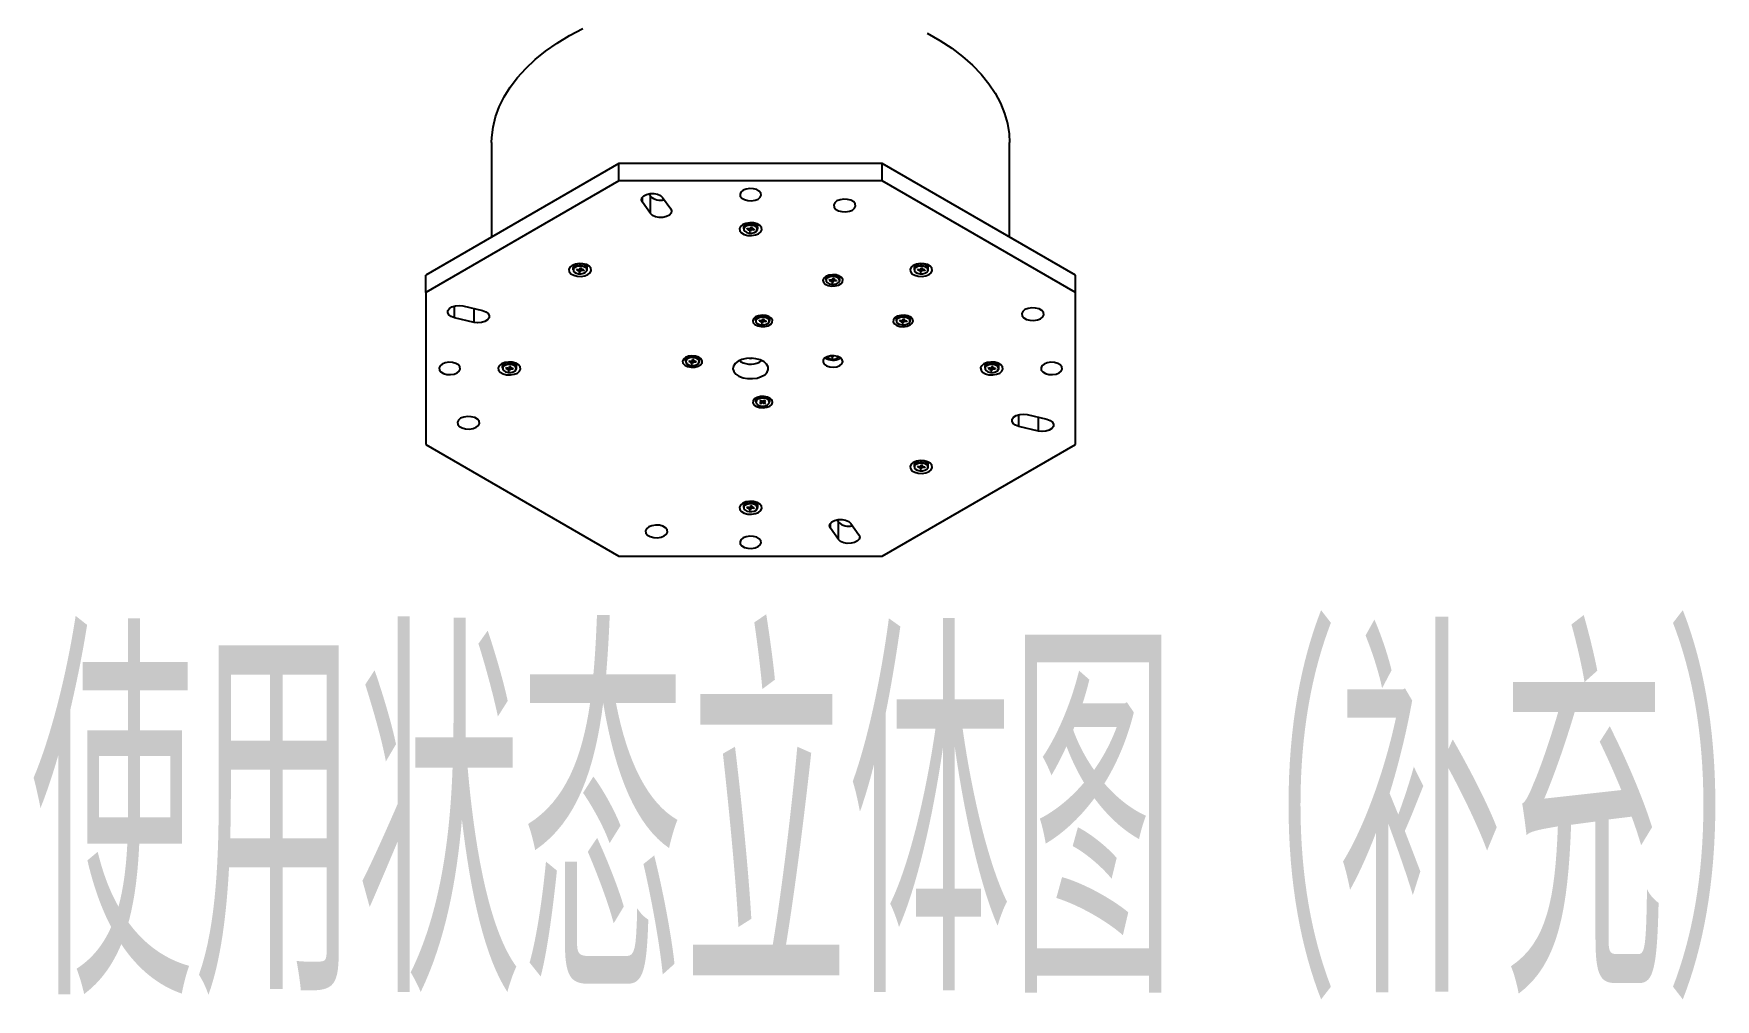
# Model space of a CAD drawing. Header units: millimetres. Extents: x 1258 to 2922, y -135 to 1239.
# Drawn here: x 1296.2 to 1533.2, y 617.7 to 753.7 of the extents above; entities that cross this region are included whole.
import ezdxf

# ---------------------------------------------------------------- set-up
doc = ezdxf.new("R2010")
doc.units = ezdxf.units.MM
doc.header["$LTSCALE"] = 6
doc.layers.add('6文字层', color=3, linetype='Continuous')
doc.styles.add('PC_TEXTSTYLE4', font='ISOCP.SHX', dxfattribs={"width": 0.707, "bigfont": 'GBCBIG.SHX'})

msp = doc.modelspace()

# ---------------------------------------------------------------- linework, layer by layer
at = {"color": 7, "linetype": 'Continuous', "lineweight": 25}
for p, q in [((1360.72, 738.39), (1360.72, 725.07)), ((1433.72, 725.07), (1433.72, 738.39)), ((1378.65, 735.42), (1351.45, 719.71)), ((1378.65, 732.97), (1378.65, 735.42)), ((1415.79, 735.42), (1378.65, 735.42)), ((1415.79, 732.97), (1415.79, 735.42)), ((1443, 719.71), (1415.79, 735.42)), ((1378.65, 732.97), (1351.45, 717.26)), ((1415.79, 732.97), (1378.65, 732.97)), ((1443, 717.26), (1415.79, 732.97)), ((1383.11, 730.81), (1382.87, 731.15)), ((1383.11, 728.36), (1383.11, 730.81)), ((1384.82, 730.65), (1385.97, 729.05)), ((1383.11, 728.36), (1381.96, 729.96)), ((1396.24, 726.58), (1396.22, 726.46)), ((1396.22, 726.46), (1396.22, 726.2)), ((1396.24, 726.32), (1396.22, 726.2)), ((1396.24, 726.58), (1396.24, 726.32)), ((1396.75, 726.29), (1396.71, 726.17)), ((1396.71, 726.17), (1397.1, 726.13)), ((1396.72, 727.03), (1396.72, 726.97)), ((1396.75, 726.29), (1397.15, 726.24)), ((1397.02, 725.9), (1397.1, 726.13)), ((1397.02, 725.9), (1397.22, 725.88)), ((1397.08, 726.06), (1397.22, 726.04)), ((1397.1, 726.24), (1397.1, 726.13)), ((1397.23, 726.47), (1397.15, 726.24)), ((1397.22, 726.04), (1397.3, 726.27)), ((1397.22, 725.88), (1397.3, 726.1)), ((1397.22, 726.04), (1397.22, 725.88)), ((1397.23, 726.47), (1397.42, 726.44)), ((1397.34, 726.26), (1397.3, 726.27)), ((1397.3, 726.27), (1397.3, 726.1)), ((1397.69, 726.05), (1397.3, 726.1)), ((1397.37, 726.45), (1397.34, 726.38)), ((1397.42, 726.44), (1397.34, 726.22)), ((1397.34, 726.38), (1397.34, 726.22)), ((1397.73, 726.17), (1397.34, 726.22)), ((1397.73, 726.17), (1397.69, 726.05)), ((1397.69, 726.17), (1397.69, 726.05)), ((1397.72, 726.97), (1397.72, 727.03)), ((1398.22, 726.2), (1398.22, 726.46)), ((1372.2, 720.83), (1372.18, 720.72)), ((1372.18, 720.72), (1372.18, 720.45)), ((1372.2, 720.83), (1372.2, 720.57)), ((1372.68, 721.28), (1372.68, 721.22)), ((1373.19, 720.72), (1373.1, 720.49)), ((1373.19, 720.72), (1373.38, 720.69)), ((1373.32, 720.7), (1373.3, 720.63)), ((1373.38, 720.69), (1373.3, 720.47)), ((1373.68, 721.22), (1373.68, 721.28)), ((1374.18, 720.45), (1374.18, 720.72)), ((1420.29, 720.83), (1420.26, 720.72)), ((1420.26, 720.72), (1420.26, 720.45)), ((1420.29, 720.83), (1420.29, 720.57)), ((1420.76, 721.28), (1420.76, 721.22)), ((1421.27, 720.72), (1421.19, 720.49)), ((1421.27, 720.72), (1421.47, 720.69)), ((1421.41, 720.7), (1421.38, 720.63)), ((1421.47, 720.69), (1421.38, 720.47)), ((1421.76, 721.22), (1421.76, 721.28)), ((1422.26, 720.45), (1422.26, 720.72)), ((1351.45, 717.26), (1351.45, 719.71)), ((1372.2, 720.57), (1372.18, 720.45)), ((1372.71, 720.54), (1372.67, 720.42)), ((1372.67, 720.42), (1373.06, 720.38)), ((1372.71, 720.54), (1373.1, 720.49)), ((1372.98, 720.15), (1373.06, 720.38)), ((1372.98, 720.15), (1373.18, 720.13)), ((1373.04, 720.31), (1373.18, 720.29)), ((1373.06, 720.5), (1373.06, 720.38)), ((1373.18, 720.29), (1373.26, 720.52)), ((1373.18, 720.13), (1373.26, 720.35)), ((1373.18, 720.29), (1373.18, 720.13)), ((1373.3, 720.51), (1373.26, 720.52)), ((1373.26, 720.52), (1373.26, 720.35)), ((1373.65, 720.31), (1373.26, 720.35)), ((1373.3, 720.63), (1373.3, 720.47)), ((1373.69, 720.42), (1373.3, 720.47)), ((1373.69, 720.42), (1373.65, 720.31)), ((1373.65, 720.42), (1373.65, 720.31)), ((1407.84, 719.36), (1407.82, 719.25)), ((1407.82, 719.25), (1407.82, 718.98)), ((1407.84, 719.1), (1407.82, 718.98)), ((1407.84, 719.36), (1407.84, 719.1)), ((1408.35, 719.07), (1408.31, 718.96)), ((1408.31, 718.96), (1408.7, 718.91)), ((1408.35, 719.07), (1408.74, 719.02)), ((1408.62, 718.68), (1408.7, 718.91)), ((1408.62, 718.68), (1408.81, 718.66)), ((1408.68, 718.84), (1408.81, 718.82)), ((1408.7, 719.03), (1408.7, 718.91)), ((1408.82, 719.25), (1408.74, 719.02)), ((1408.81, 718.82), (1408.9, 719.05)), ((1408.81, 718.66), (1408.9, 718.88)), ((1408.81, 718.82), (1408.81, 718.66)), ((1408.82, 719.25), (1409.02, 719.22)), ((1408.94, 719.04), (1408.9, 719.05)), ((1408.9, 719.05), (1408.9, 718.88)), ((1409.29, 718.84), (1408.9, 718.88)), ((1408.96, 719.23), (1408.94, 719.16)), ((1409.02, 719.22), (1408.94, 719)), ((1408.94, 719.16), (1408.94, 719)), ((1409.33, 718.95), (1408.94, 719)), ((1409.33, 718.95), (1409.29, 718.84)), ((1409.29, 718.95), (1409.29, 718.84)), ((1409.79, 719.39), (1409.91, 719.46)), ((1409.82, 718.98), (1409.82, 719.25)), ((1420.29, 720.57), (1420.26, 720.45)), ((1420.8, 720.54), (1420.75, 720.42)), ((1420.75, 720.42), (1421.15, 720.38)), ((1420.8, 720.54), (1421.19, 720.49)), ((1421.06, 720.15), (1421.15, 720.38)), ((1421.06, 720.15), (1421.26, 720.13)), ((1421.12, 720.31), (1421.26, 720.29)), ((1421.15, 720.5), (1421.15, 720.38)), ((1421.26, 720.29), (1421.34, 720.52)), ((1421.26, 720.13), (1421.34, 720.35)), ((1421.26, 720.29), (1421.26, 720.13)), ((1421.38, 720.51), (1421.34, 720.52)), ((1421.34, 720.52), (1421.34, 720.35)), ((1421.73, 720.31), (1421.34, 720.35)), ((1421.38, 720.63), (1421.38, 720.47)), ((1421.77, 720.42), (1421.38, 720.47)), ((1421.77, 720.42), (1421.73, 720.31)), ((1421.73, 720.42), (1421.73, 720.31)), ((1443, 717.26), (1443, 719.71)), ((1351.45, 717.26), (1351.45, 695.82)), ((1443, 695.82), (1443, 717.26)), ((1358.24, 713.04), (1355.47, 713.7)), ((1356.66, 715.35), (1359.43, 714.69)), ((1397.94, 713.65), (1397.92, 713.53)), ((1397.94, 713.65), (1397.94, 713.39)), ((1399.89, 713.67), (1400.01, 713.75)), ((1417.63, 713.75), (1417.75, 713.67)), ((1417.74, 713.65), (1417.72, 713.53)), ((1417.74, 713.65), (1417.74, 713.39)), ((1419.69, 713.67), (1419.71, 713.69)), ((1419.71, 713.69), (1419.8, 713.75)), ((1397.92, 713.53), (1397.92, 713.27)), ((1397.94, 713.39), (1397.92, 713.27)), ((1398.45, 713.35), (1398.41, 713.24)), ((1398.41, 713.24), (1398.8, 713.19)), ((1398.45, 713.35), (1398.84, 713.31)), ((1398.72, 712.97), (1398.8, 713.19)), ((1398.72, 712.97), (1398.92, 712.94)), ((1398.78, 713.12), (1398.92, 713.11)), ((1398.8, 713.31), (1398.8, 713.19)), ((1398.92, 713.53), (1398.84, 713.31)), ((1398.92, 713.53), (1399.12, 713.51)), ((1398.92, 713.11), (1399, 713.33)), ((1398.92, 712.94), (1399, 713.17)), ((1398.92, 713.11), (1398.92, 712.94)), ((1399.04, 713.33), (1399, 713.33)), ((1399, 713.33), (1399, 713.17)), ((1399.39, 713.12), (1399, 713.17)), ((1399.12, 713.51), (1399.04, 713.28)), ((1399.06, 713.51), (1399.04, 713.45)), ((1399.04, 713.45), (1399.04, 713.28)), ((1399.43, 713.23), (1399.04, 713.28)), ((1399.39, 713.24), (1399.39, 713.12)), ((1399.43, 713.23), (1399.39, 713.12)), ((1399.92, 713.27), (1399.92, 713.53)), ((1417.72, 713.53), (1417.72, 713.27)), ((1417.74, 713.39), (1417.72, 713.27)), ((1418.25, 713.35), (1418.21, 713.24)), ((1418.21, 713.24), (1418.6, 713.19)), ((1418.25, 713.35), (1418.64, 713.31)), ((1418.52, 712.97), (1418.6, 713.19)), ((1418.52, 712.97), (1418.71, 712.94)), ((1418.58, 713.12), (1418.71, 713.11)), ((1418.6, 713.31), (1418.6, 713.19)), ((1418.72, 713.53), (1418.64, 713.31)), ((1418.71, 713.11), (1418.8, 713.33)), ((1418.71, 712.94), (1418.8, 713.17)), ((1418.71, 713.11), (1418.71, 712.94)), ((1418.72, 713.53), (1418.92, 713.51)), ((1418.84, 713.33), (1418.8, 713.33)), ((1418.8, 713.33), (1418.8, 713.17)), ((1419.19, 713.12), (1418.8, 713.17)), ((1418.92, 713.51), (1418.84, 713.28)), ((1418.86, 713.51), (1418.84, 713.45)), ((1418.84, 713.45), (1418.84, 713.28)), ((1419.23, 713.23), (1418.84, 713.28)), ((1419.19, 713.24), (1419.19, 713.12)), ((1419.23, 713.23), (1419.19, 713.12)), ((1419.72, 713.27), (1419.72, 713.53)), ((1362.24, 706.96), (1362.22, 706.84)), ((1362.22, 706.84), (1362.22, 706.58)), ((1362.24, 706.69), (1362.22, 706.58)), ((1362.24, 706.96), (1362.24, 706.69)), ((1362.75, 706.66), (1362.71, 706.55)), ((1362.71, 706.55), (1363.1, 706.5)), ((1362.72, 707.41), (1362.72, 707.34)), ((1362.75, 706.66), (1363.15, 706.61)), ((1363.02, 706.27), (1363.1, 706.5)), ((1363.1, 706.62), (1363.1, 706.5)), ((1363.23, 706.84), (1363.15, 706.61)), ((1363.22, 706.41), (1363.3, 706.64)), ((1363.22, 706.25), (1363.3, 706.47)), ((1363.23, 706.84), (1363.42, 706.81)), ((1363.34, 706.63), (1363.3, 706.64)), ((1363.3, 706.64), (1363.3, 706.47)), ((1363.69, 706.43), (1363.3, 706.47)), ((1363.37, 706.82), (1363.34, 706.75)), ((1363.42, 706.81), (1363.34, 706.59)), ((1363.34, 706.75), (1363.34, 706.59)), ((1363.73, 706.54), (1363.34, 706.59)), ((1363.69, 706.55), (1363.69, 706.43)), ((1363.73, 706.54), (1363.69, 706.43)), ((1363.72, 707.34), (1363.72, 707.41)), ((1364.22, 706.58), (1364.22, 706.84)), ((1388.04, 707.93), (1388.02, 707.82)), ((1388.02, 707.82), (1388.02, 707.56)), ((1388.04, 707.67), (1388.02, 707.56)), ((1388.04, 707.93), (1388.04, 707.67)), ((1388.55, 707.64), (1388.51, 707.53)), ((1388.51, 707.53), (1388.9, 707.48)), ((1388.55, 707.64), (1388.94, 707.59)), ((1388.82, 707.25), (1388.9, 707.48)), ((1388.82, 707.25), (1389.02, 707.23)), ((1388.88, 707.41), (1389.02, 707.39)), ((1388.9, 707.6), (1388.9, 707.48)), ((1389.03, 707.82), (1388.94, 707.59)), ((1389.02, 707.39), (1389.1, 707.62)), ((1389.02, 707.23), (1389.1, 707.45)), ((1389.02, 707.39), (1389.02, 707.23)), ((1389.03, 707.82), (1389.22, 707.79)), ((1389.14, 707.61), (1389.1, 707.62)), ((1389.1, 707.62), (1389.1, 707.45)), ((1389.49, 707.41), (1389.1, 707.45)), ((1389.16, 707.8), (1389.14, 707.73)), ((1389.22, 707.79), (1389.14, 707.57)), ((1389.14, 707.73), (1389.14, 707.57)), ((1389.53, 707.52), (1389.14, 707.57)), ((1389.53, 707.52), (1389.49, 707.41)), ((1389.49, 707.52), (1389.49, 707.41)), ((1389.99, 707.96), (1390.11, 708.03)), ((1390.02, 707.56), (1390.02, 707.82)), ((1395.62, 707.65), (1395.81, 707.52)), ((1408.62, 708.15), (1408.68, 708.33)), ((1408.62, 708.15), (1408.81, 708.13)), ((1408.68, 708.31), (1408.81, 708.29)), ((1408.81, 708.13), (1408.89, 708.33)), ((1408.81, 708.29), (1408.83, 708.33)), ((1408.81, 708.29), (1408.81, 708.13)), ((1409.81, 707.97), (1409.91, 708.03)), ((1430.24, 706.96), (1430.22, 706.84)), ((1430.22, 706.84), (1430.22, 706.58)), ((1430.24, 706.69), (1430.22, 706.58)), ((1430.24, 706.96), (1430.24, 706.69)), ((1430.75, 706.66), (1430.71, 706.55)), ((1430.71, 706.55), (1431.1, 706.5)), ((1430.72, 707.41), (1430.72, 707.34)), ((1430.75, 706.66), (1431.15, 706.61)), ((1431.02, 706.27), (1431.1, 706.5)), ((1431.1, 706.62), (1431.1, 706.5)), ((1431.23, 706.84), (1431.15, 706.61)), ((1431.22, 706.41), (1431.3, 706.64)), ((1431.22, 706.25), (1431.3, 706.47)), ((1431.23, 706.84), (1431.42, 706.81)), ((1431.34, 706.63), (1431.3, 706.64)), ((1431.3, 706.64), (1431.3, 706.47)), ((1431.69, 706.43), (1431.3, 706.47)), ((1431.37, 706.82), (1431.34, 706.75)), ((1431.42, 706.81), (1431.34, 706.59)), ((1431.34, 706.75), (1431.34, 706.59)), ((1431.73, 706.54), (1431.34, 706.59)), ((1431.69, 706.55), (1431.69, 706.43)), ((1431.73, 706.54), (1431.69, 706.43)), ((1431.72, 707.34), (1431.72, 707.41)), ((1432.22, 706.58), (1432.22, 706.84)), ((1363.02, 706.27), (1363.22, 706.25)), ((1363.08, 706.43), (1363.22, 706.41)), ((1363.22, 706.41), (1363.22, 706.25)), ((1431.02, 706.27), (1431.22, 706.25)), ((1431.08, 706.43), (1431.22, 706.41)), ((1431.22, 706.41), (1431.22, 706.25)), ((1397.83, 702.32), (1397.95, 702.24)), ((1397.92, 702.1), (1397.92, 701.84)), ((1398.64, 702.05), (1398.5, 701.97)), ((1398.5, 701.97), (1398.78, 701.81)), ((1398.5, 701.64), (1398.78, 701.81)), ((1398.64, 702.05), (1398.92, 701.89)), ((1398.64, 701.56), (1398.92, 701.73)), ((1398.64, 701.73), (1398.64, 701.56)), ((1398.78, 701.97), (1398.78, 701.81)), ((1398.78, 701.81), (1398.92, 701.89)), ((1399.2, 702.05), (1398.92, 701.89)), ((1399.06, 701.81), (1398.92, 701.89)), ((1398.92, 701.89), (1398.92, 701.73)), ((1399.2, 701.56), (1398.92, 701.73)), ((1399.34, 701.97), (1399.06, 701.81)), ((1399.06, 701.97), (1399.06, 701.81)), ((1399.34, 701.64), (1399.06, 701.81)), ((1399.2, 702.05), (1399.34, 701.97)), ((1399.2, 701.73), (1399.2, 701.56)), ((1399.89, 702.24), (1399.91, 702.26)), ((1399.91, 702.26), (1400.01, 702.32)), ((1399.92, 701.84), (1399.92, 702.1)), ((1398.5, 701.64), (1398.64, 701.56)), ((1399.34, 701.64), (1399.2, 701.56)), ((1399.61, 701.42), (1399.63, 701.43)), ((1436.21, 700.05), (1438.98, 699.38)), ((1437.79, 697.73), (1435.02, 698.39)), ((1351.45, 695.82), (1378.65, 680.12)), ((1415.79, 680.12), (1443, 695.82)), ((1420.29, 693.08), (1420.26, 692.96)), ((1420.26, 692.96), (1420.26, 692.7)), ((1420.29, 692.82), (1420.26, 692.7)), ((1420.29, 693.08), (1420.29, 692.82)), ((1420.8, 692.78), (1420.75, 692.67)), ((1420.75, 692.67), (1421.15, 692.62)), ((1420.76, 693.53), (1420.76, 693.46)), ((1420.8, 692.78), (1421.19, 692.73)), ((1421.06, 692.39), (1421.15, 692.62)), ((1421.06, 692.39), (1421.26, 692.37)), ((1421.12, 692.55), (1421.26, 692.53)), ((1421.15, 692.74), (1421.15, 692.62)), ((1421.27, 692.96), (1421.19, 692.73)), ((1421.26, 692.53), (1421.34, 692.76)), ((1421.26, 692.37), (1421.34, 692.6)), ((1421.26, 692.53), (1421.26, 692.37)), ((1421.27, 692.96), (1421.47, 692.93)), ((1421.38, 692.75), (1421.34, 692.76)), ((1421.34, 692.76), (1421.34, 692.6)), ((1421.73, 692.55), (1421.34, 692.6)), ((1421.41, 692.94), (1421.38, 692.87)), ((1421.47, 692.93), (1421.38, 692.71)), ((1421.38, 692.87), (1421.38, 692.71)), ((1421.77, 692.66), (1421.38, 692.71)), ((1421.73, 692.67), (1421.73, 692.55)), ((1421.77, 692.66), (1421.73, 692.55)), ((1421.76, 693.46), (1421.76, 693.53)), ((1422.26, 692.7), (1422.26, 692.96)), ((1396.72, 687.78), (1396.72, 687.71)), ((1397.72, 687.71), (1397.72, 687.78)), ((1396.24, 687.33), (1396.22, 687.21)), ((1396.22, 687.21), (1396.22, 686.95)), ((1396.24, 687.07), (1396.22, 686.95)), ((1396.24, 687.33), (1396.24, 687.07)), ((1396.75, 687.03), (1396.71, 686.92)), ((1396.71, 686.92), (1397.1, 686.87)), ((1396.75, 687.03), (1397.15, 686.98)), ((1397.02, 686.64), (1397.1, 686.87)), ((1397.02, 686.64), (1397.22, 686.62)), ((1397.08, 686.8), (1397.22, 686.78)), ((1397.1, 686.99), (1397.1, 686.87)), ((1397.23, 687.21), (1397.15, 686.98)), ((1397.22, 686.78), (1397.3, 687.01)), ((1397.22, 686.62), (1397.3, 686.85)), ((1397.22, 686.78), (1397.22, 686.62)), ((1397.23, 687.21), (1397.42, 687.19)), ((1397.34, 687.01), (1397.3, 687.01)), ((1397.3, 687.01), (1397.3, 686.85)), ((1397.69, 686.8), (1397.3, 686.85)), ((1397.42, 687.19), (1397.34, 686.96)), ((1397.37, 687.19), (1397.34, 687.12)), ((1397.34, 687.12), (1397.34, 686.96)), ((1397.73, 686.91), (1397.34, 686.96)), ((1397.69, 686.92), (1397.69, 686.8)), ((1397.73, 686.91), (1397.69, 686.8)), ((1398.22, 686.95), (1398.22, 687.21)), ((1409.62, 684.89), (1409.38, 685.22)), ((1409.62, 682.44), (1408.48, 684.04)), ((1409.62, 682.44), (1409.62, 684.89)), ((1411.34, 684.72), (1412.49, 683.12)), ((1378.65, 680.12), (1415.79, 680.12))]:
    msp.add_line(p, q, dxfattribs=at)
at = {"color": 8, "linetype": 'Continuous', "lineweight": 25}
for p, q in [((1381.96, 729.96), (1381.96, 730.65)), ((1396.73, 727.03), (1396.73, 726.97)), ((1372.69, 721.29), (1372.69, 721.23)), ((1420.78, 721.29), (1420.78, 721.23)), ((1355.47, 713.7), (1355.47, 715.35)), ((1358.24, 713.04), (1358.24, 714.98)), ((1362.73, 707.41), (1362.73, 707.35)), ((1430.73, 707.41), (1430.73, 707.35)), ((1398.21, 702.51), (1398.21, 702.25)), ((1435.02, 698.39), (1435.02, 700.05)), ((1437.79, 697.73), (1437.79, 699.67)), ((1420.78, 693.53), (1420.78, 693.47)), ((1396.73, 687.78), (1396.73, 687.72)), ((1408.48, 684.04), (1408.48, 684.72))]:
    msp.add_line(p, q, dxfattribs=at)
at = {"color": 7, "linetype": 'Continuous', "lineweight": 25, "flags": 128}
for points in [[(1360.72, 738.39), (1360.74, 739.08), (1360.91, 740.54), (1361.26, 741.99), (1361.78, 743.42), (1362.47, 744.82), (1363.32, 746.2), (1364.34, 747.54), (1365.52, 748.83), (1366.85, 750.07), (1368.32, 751.26), (1369.94, 752.38), (1371.68, 753.44), (1373.55, 754.43)], [(1422.12, 753.79), (1423.91, 752.76), (1425.57, 751.66), (1427.1, 750.49), (1428.48, 749.27), (1429.71, 747.99), (1430.78, 746.67), (1431.7, 745.31), (1432.45, 743.91), (1433.02, 742.49), (1433.43, 741.05), (1433.66, 739.59), (1433.72, 738.39)], [(1381.96, 729.96), (1381.84, 730.27), (1381.91, 730.57), (1382.16, 730.85), (1382.56, 731.06), (1383.06, 731.18), (1383.59, 731.19), (1384.11, 731.1), (1384.53, 730.91), (1384.82, 730.65)], [(1396.16, 731.65), (1395.86, 731.4), (1395.73, 731.11), (1395.77, 730.81), (1395.99, 730.54), (1396.36, 730.33), (1396.83, 730.2), (1397.35, 730.17), (1397.86, 730.25), (1398.28, 730.42), (1398.58, 730.67), (1398.72, 730.96), (1398.67, 731.26), (1398.45, 731.53), (1398.08, 731.74), (1397.61, 731.87), (1397.09, 731.9), (1396.59, 731.82), (1396.16, 731.65)], [(1409.39, 730.14), (1409.08, 729.88), (1408.94, 729.58), (1408.98, 729.27), (1409.21, 728.99), (1409.59, 728.77), (1410.08, 728.64), (1410.62, 728.61), (1411.14, 728.69), (1411.58, 728.87), (1411.89, 729.13), (1412.03, 729.43), (1411.98, 729.74), (1411.75, 730.02), (1411.37, 730.24), (1410.88, 730.37), (1410.35, 730.4), (1409.83, 730.32), (1409.39, 730.14)], [(1385.97, 729.05), (1386.09, 728.74), (1386.02, 728.44), (1385.77, 728.16), (1385.37, 727.95), (1384.87, 727.83), (1384.34, 727.82), (1383.82, 727.91), (1383.4, 728.1), (1383.11, 728.36)], [(1396.11, 726.81), (1395.8, 726.55), (1395.65, 726.25), (1395.7, 725.94), (1395.93, 725.65), (1396.32, 725.43), (1396.82, 725.29), (1397.36, 725.26), (1397.89, 725.35), (1398.34, 725.53), (1398.65, 725.79), (1398.79, 726.09), (1398.74, 726.41), (1398.51, 726.69), (1398.13, 726.92), (1397.63, 727.05), (1397.09, 727.08), (1396.56, 726.99), (1396.11, 726.81)], [(1398.22, 726.46), (1398.21, 726.57), (1398.06, 726.78), (1397.79, 726.94), (1397.43, 727.03), (1397.04, 727.03), (1396.68, 726.95), (1396.4, 726.79), (1396.24, 726.58)], [(1398.2, 726.08), (1398.21, 726.31), (1398.06, 726.52), (1397.79, 726.68), (1397.43, 726.77), (1397.04, 726.77), (1396.68, 726.69), (1396.4, 726.53), (1396.24, 726.32)], [(1398.16, 726.06), (1398.17, 726.27), (1398.03, 726.47), (1397.76, 726.63), (1397.42, 726.71), (1397.05, 726.72), (1396.7, 726.63), (1396.43, 726.48), (1396.28, 726.28)], [(1396.28, 726.28), (1396.28, 726.07), (1396.42, 725.87), (1396.68, 725.71), (1397.03, 725.63), (1397.4, 725.63), (1397.75, 725.71), (1398.02, 725.86), (1398.16, 726.06)], [(1396.45, 726.96), (1396.44, 726.95), (1396.37, 726.76)], [(1398.07, 726.76), (1398.01, 726.95), (1398, 726.96)], [(1372.07, 721.06), (1371.75, 720.81), (1371.61, 720.5), (1371.66, 720.19), (1371.89, 719.9), (1372.28, 719.68), (1372.77, 719.54), (1373.32, 719.52), (1373.85, 719.6), (1374.29, 719.78), (1374.61, 720.04), (1374.75, 720.34), (1374.7, 720.66), (1374.47, 720.94), (1374.08, 721.17), (1373.59, 721.3), (1373.04, 721.33), (1372.52, 721.25), (1372.07, 721.06)], [(1374.18, 720.72), (1374.16, 720.82), (1374.02, 721.03), (1373.75, 721.19), (1373.39, 721.28), (1373, 721.28), (1372.63, 721.2), (1372.36, 721.04), (1372.2, 720.83)], [(1374.16, 720.34), (1374.16, 720.56), (1374.02, 720.77), (1373.75, 720.93), (1373.39, 721.02), (1373, 721.02), (1372.63, 720.94), (1372.36, 720.78), (1372.2, 720.57)], [(1374.12, 720.31), (1374.12, 720.52), (1373.98, 720.72), (1373.72, 720.88), (1373.38, 720.96), (1373, 720.97), (1372.66, 720.89), (1372.39, 720.73), (1372.24, 720.54)], [(1372.4, 721.21), (1372.4, 721.2), (1372.33, 721.01)], [(1374.03, 721.01), (1373.97, 721.2), (1373.96, 721.21)], [(1420.15, 721.06), (1419.84, 720.81), (1419.7, 720.5), (1419.74, 720.19), (1419.97, 719.9), (1420.36, 719.68), (1420.86, 719.54), (1421.4, 719.52), (1421.93, 719.6), (1422.38, 719.78), (1422.69, 720.04), (1422.83, 720.34), (1422.79, 720.66), (1422.55, 720.94), (1422.17, 721.17), (1421.67, 721.3), (1421.13, 721.33), (1420.6, 721.25), (1420.15, 721.06)], [(1422.26, 720.72), (1422.25, 720.82), (1422.1, 721.03), (1421.83, 721.19), (1421.47, 721.28), (1421.08, 721.28), (1420.72, 721.2), (1420.44, 721.04), (1420.29, 720.83)], [(1422.24, 720.34), (1422.25, 720.56), (1422.1, 720.77), (1421.83, 720.93), (1421.47, 721.02), (1421.08, 721.02), (1420.72, 720.94), (1420.44, 720.78), (1420.29, 720.57)], [(1422.2, 720.31), (1422.21, 720.52), (1422.07, 720.72), (1421.81, 720.88), (1421.46, 720.96), (1421.09, 720.97), (1420.74, 720.89), (1420.47, 720.73), (1420.32, 720.54)], [(1420.49, 721.21), (1420.48, 721.2), (1420.41, 721.01)], [(1422.11, 721.01), (1422.05, 721.2), (1422.04, 721.21)], [(1372.24, 720.54), (1372.24, 720.32), (1372.38, 720.12), (1372.64, 719.96), (1372.98, 719.88), (1373.36, 719.88), (1373.71, 719.96), (1373.97, 720.11), (1374.12, 720.31)], [(1407.83, 719.52), (1407.54, 719.28), (1407.42, 718.99), (1407.49, 718.7), (1407.74, 718.44), (1408.14, 718.25), (1408.63, 718.15), (1409.14, 718.17), (1409.61, 718.29), (1409.97, 718.5), (1410.18, 718.77), (1410.21, 719.06), (1410.04, 719.35), (1409.71, 719.57), (1409.26, 719.72), (1408.75, 719.76), (1408.25, 719.69), (1407.83, 719.52)], [(1407.73, 719.46), (1407.74, 719.46), (1407.85, 719.39)], [(1408.09, 719.64), (1407.99, 719.57), (1407.84, 719.36)], [(1409.8, 718.87), (1409.8, 719.09), (1409.66, 719.3), (1409.38, 719.46), (1409.02, 719.55), (1408.63, 719.55), (1408.27, 719.47), (1407.99, 719.31), (1407.84, 719.1)], [(1409.76, 718.84), (1409.76, 719.05), (1409.62, 719.26), (1409.36, 719.41), (1409.02, 719.49), (1408.64, 719.5), (1408.29, 719.42), (1408.03, 719.26), (1407.88, 719.07)], [(1407.88, 719.07), (1407.88, 718.85), (1408.02, 718.65), (1408.28, 718.49), (1408.62, 718.41), (1409, 718.41), (1409.34, 718.49), (1409.61, 718.64), (1409.76, 718.84)], [(1420.32, 720.54), (1420.32, 720.32), (1420.46, 720.12), (1420.72, 719.96), (1421.07, 719.88), (1421.44, 719.88), (1421.79, 719.96), (1422.06, 720.11), (1422.2, 720.31)], [(1355.47, 713.7), (1355.02, 713.87), (1354.69, 714.11), (1354.53, 714.41), (1354.55, 714.72), (1354.76, 715.01), (1355.12, 715.24), (1355.6, 715.38), (1356.13, 715.42), (1356.66, 715.35)], [(1359.43, 714.69), (1359.88, 714.53), (1360.21, 714.28), (1360.37, 713.98), (1360.35, 713.67), (1360.14, 713.38), (1359.78, 713.16), (1359.3, 713.01), (1358.77, 712.97), (1358.24, 713.04)], [(1397.93, 713.81), (1397.64, 713.56), (1397.52, 713.27), (1397.59, 712.98), (1397.84, 712.72), (1398.24, 712.53), (1398.73, 712.44), (1399.24, 712.45), (1399.71, 712.57), (1400.07, 712.78), (1400.28, 713.05), (1400.31, 713.35), (1400.14, 713.63), (1399.81, 713.86), (1399.36, 714), (1398.86, 714.04), (1398.35, 713.98), (1397.93, 713.81)], [(1397.83, 713.75), (1397.84, 713.74), (1397.95, 713.67)], [(1398.19, 713.93), (1398.09, 713.86), (1397.94, 713.65)], [(1399.9, 713.15), (1399.9, 713.38), (1399.76, 713.59), (1399.48, 713.75), (1399.13, 713.84), (1398.74, 713.84), (1398.37, 713.75), (1398.09, 713.6), (1397.94, 713.39)], [(1399.86, 713.12), (1399.86, 713.34), (1399.72, 713.54), (1399.46, 713.7), (1399.12, 713.78), (1398.74, 713.78), (1398.39, 713.7), (1398.13, 713.55), (1397.98, 713.35)], [(1419.71, 712.67), (1420, 712.91), (1420.12, 713.2), (1420.05, 713.49), (1419.8, 713.75), (1419.4, 713.94), (1418.91, 714.04), (1418.4, 714.02), (1417.93, 713.9), (1417.56, 713.69), (1417.36, 713.42), (1417.33, 713.13), (1417.5, 712.84), (1417.82, 712.62), (1418.27, 712.47), (1418.78, 712.43), (1419.28, 712.5), (1419.71, 712.67)], [(1417.99, 713.93), (1417.89, 713.86), (1417.74, 713.65)], [(1419.7, 713.15), (1419.7, 713.38), (1419.56, 713.59), (1419.28, 713.75), (1418.92, 713.84), (1418.53, 713.84), (1418.17, 713.75), (1417.89, 713.6), (1417.74, 713.39)], [(1419.66, 713.12), (1419.66, 713.34), (1419.52, 713.54), (1419.26, 713.7), (1418.92, 713.78), (1418.54, 713.78), (1418.19, 713.7), (1417.93, 713.55), (1417.78, 713.35)], [(1435.9, 714.83), (1435.59, 714.57), (1435.45, 714.27), (1435.5, 713.97), (1435.73, 713.68), (1436.11, 713.46), (1436.6, 713.33), (1437.13, 713.31), (1437.65, 713.39), (1438.09, 713.56), (1438.4, 713.82), (1438.54, 714.12), (1438.49, 714.43), (1438.27, 714.71), (1437.89, 714.93), (1437.4, 715.06), (1436.86, 715.09), (1436.34, 715.01), (1435.9, 714.83)], [(1397.98, 713.35), (1397.98, 713.13), (1398.12, 712.93), (1398.38, 712.78), (1398.72, 712.7), (1399.1, 712.69), (1399.45, 712.77), (1399.71, 712.92), (1399.86, 713.12)], [(1417.78, 713.35), (1417.78, 713.13), (1417.92, 712.93), (1418.18, 712.78), (1418.52, 712.7), (1418.9, 712.69), (1419.24, 712.77), (1419.51, 712.92), (1419.66, 713.12)], [(1353.74, 707.16), (1353.44, 706.91), (1353.3, 706.62), (1353.35, 706.32), (1353.57, 706.05), (1353.94, 705.83), (1354.41, 705.71), (1354.93, 705.68), (1355.43, 705.76), (1355.86, 705.93), (1356.16, 706.18), (1356.29, 706.47), (1356.25, 706.77), (1356.03, 707.04), (1355.66, 707.25), (1355.18, 707.38), (1354.67, 707.41), (1354.16, 707.33), (1353.74, 707.16)], [(1362.11, 707.19), (1361.8, 706.93), (1361.65, 706.62), (1361.7, 706.31), (1361.93, 706.02), (1362.32, 705.8), (1362.82, 705.66), (1363.36, 705.64), (1363.89, 705.72), (1364.34, 705.9), (1364.65, 706.16), (1364.79, 706.46), (1364.74, 706.78), (1364.51, 707.06), (1364.13, 707.29), (1363.63, 707.42), (1363.09, 707.45), (1362.56, 707.37), (1362.11, 707.19)], [(1364.22, 706.84), (1364.21, 706.94), (1364.06, 707.15), (1363.79, 707.31), (1363.43, 707.4), (1363.04, 707.4), (1362.68, 707.32), (1362.4, 707.16), (1362.24, 706.96)], [(1364.2, 706.46), (1364.21, 706.68), (1364.06, 706.89), (1363.79, 707.05), (1363.43, 707.14), (1363.04, 707.14), (1362.68, 707.06), (1362.4, 706.9), (1362.24, 706.69)], [(1364.16, 706.43), (1364.17, 706.65), (1364.03, 706.85), (1363.76, 707), (1363.42, 707.09), (1363.05, 707.09), (1362.7, 707.01), (1362.43, 706.86), (1362.28, 706.66)], [(1362.28, 706.66), (1362.28, 706.44), (1362.42, 706.24), (1362.68, 706.09), (1363.03, 706), (1363.4, 706), (1363.75, 706.08), (1364.02, 706.23), (1364.16, 706.43)], [(1362.45, 707.33), (1362.44, 707.32), (1362.37, 707.13)], [(1364.07, 707.13), (1364.01, 707.32), (1364, 707.33)], [(1388.03, 708.09), (1387.74, 707.85), (1387.62, 707.56), (1387.69, 707.27), (1387.94, 707.01), (1388.34, 706.82), (1388.83, 706.72), (1389.34, 706.74), (1389.81, 706.86), (1390.18, 707.07), (1390.38, 707.34), (1390.41, 707.63), (1390.24, 707.92), (1389.91, 708.14), (1389.47, 708.29), (1388.96, 708.33), (1388.46, 708.26), (1388.03, 708.09)], [(1387.93, 708.03), (1387.94, 708.03), (1388.05, 707.96)], [(1388.29, 708.21), (1388.19, 708.14), (1388.04, 707.93)], [(1390, 707.44), (1390, 707.66), (1389.86, 707.87), (1389.58, 708.03), (1389.23, 708.12), (1388.84, 708.12), (1388.47, 708.04), (1388.19, 707.88), (1388.04, 707.67)], [(1389.96, 707.41), (1389.96, 707.63), (1389.82, 707.83), (1389.56, 707.98), (1389.22, 708.06), (1388.84, 708.07), (1388.5, 707.99), (1388.23, 707.84), (1388.08, 707.64)], [(1388.08, 707.64), (1388.08, 707.42), (1388.22, 707.22), (1388.48, 707.06), (1388.82, 706.98), (1389.2, 706.98), (1389.55, 707.06), (1389.81, 707.21), (1389.96, 707.41)], [(1395.46, 707.56), (1395.04, 707.25), (1394.79, 706.88), (1394.72, 706.49), (1394.84, 706.11), (1395.13, 705.75), (1395.58, 705.46), (1396.15, 705.24), (1396.8, 705.12), (1397.48, 705.11), (1398.14, 705.2), (1398.73, 705.39), (1399.21, 705.67), (1399.55, 706.01), (1399.71, 706.4), (1399.69, 706.79), (1399.48, 707.16), (1399.11, 707.49), (1398.59, 707.75), (1397.98, 707.92), (1397.31, 707.99), (1396.63, 707.95), (1396, 707.8), (1395.46, 707.56)], [(1397.03, 707.98), (1397.22, 707.96), (1397.42, 707.98)], [(1409.81, 706.95), (1410.1, 707.2), (1410.22, 707.49), (1410.15, 707.78), (1409.9, 708.04), (1409.5, 708.23), (1409.01, 708.32), (1408.5, 708.31), (1408.03, 708.19), (1407.66, 707.98), (1407.46, 707.71), (1407.43, 707.41), (1407.6, 707.13), (1407.93, 706.9), (1408.37, 706.76), (1408.88, 706.72), (1409.38, 706.78), (1409.81, 706.95)], [(1430.11, 707.19), (1429.8, 706.93), (1429.65, 706.62), (1429.7, 706.31), (1429.93, 706.02), (1430.32, 705.8), (1430.82, 705.66), (1431.36, 705.64), (1431.89, 705.72), (1432.34, 705.9), (1432.65, 706.16), (1432.79, 706.46), (1432.74, 706.78), (1432.51, 707.06), (1432.13, 707.29), (1431.63, 707.42), (1431.09, 707.45), (1430.56, 707.37), (1430.11, 707.19)], [(1432.22, 706.84), (1432.21, 706.94), (1432.06, 707.15), (1431.79, 707.31), (1431.43, 707.4), (1431.04, 707.4), (1430.68, 707.32), (1430.4, 707.16), (1430.24, 706.96)], [(1432.2, 706.46), (1432.21, 706.68), (1432.06, 706.89), (1431.79, 707.05), (1431.43, 707.14), (1431.04, 707.14), (1430.68, 707.06), (1430.4, 706.9), (1430.24, 706.69)], [(1432.16, 706.43), (1432.17, 706.65), (1432.03, 706.85), (1431.76, 707), (1431.42, 707.09), (1431.05, 707.09), (1430.7, 707.01), (1430.43, 706.86), (1430.28, 706.66)], [(1430.28, 706.66), (1430.28, 706.44), (1430.42, 706.24), (1430.68, 706.09), (1431.03, 706), (1431.4, 706), (1431.75, 706.08), (1432.02, 706.23), (1432.16, 706.43)], [(1430.45, 707.33), (1430.44, 707.32), (1430.37, 707.13)], [(1432.07, 707.13), (1432.01, 707.32), (1432, 707.33)], [(1438.59, 707.16), (1438.29, 706.91), (1438.16, 706.62), (1438.2, 706.32), (1438.42, 706.05), (1438.79, 705.83), (1439.26, 705.71), (1439.78, 705.68), (1440.28, 705.76), (1440.71, 705.93), (1441.01, 706.18), (1441.14, 706.47), (1441.1, 706.77), (1440.88, 707.04), (1440.51, 707.25), (1440.04, 707.38), (1439.52, 707.41), (1439.02, 707.33), (1438.59, 707.16)], [(1399.91, 701.24), (1400.2, 701.48), (1400.32, 701.77), (1400.25, 702.06), (1400, 702.32), (1399.6, 702.51), (1399.11, 702.61), (1398.6, 702.59), (1398.13, 702.47), (1397.76, 702.26), (1397.56, 701.99), (1397.53, 701.7), (1397.7, 701.41), (1398.03, 701.19), (1398.48, 701.04), (1398.98, 701), (1399.49, 701.07), (1399.91, 701.24)], [(1398.19, 702.5), (1398, 702.32), (1397.92, 702.1)], [(1398.21, 702.25), (1398, 702.06), (1397.92, 701.84)], [(1398.24, 702.2), (1398.03, 702.02), (1397.96, 701.81), (1398.03, 701.6), (1398.24, 701.42), (1398.55, 701.3), (1398.92, 701.25), (1399.29, 701.3), (1399.6, 701.42)], [(1399.92, 701.84), (1399.84, 702.06), (1399.63, 702.25), (1399.3, 702.37), (1398.92, 702.42), (1398.54, 702.37), (1398.21, 702.25)], [(1399.6, 701.42), (1399.81, 701.6), (1399.88, 701.81), (1399.81, 702.02), (1399.6, 702.2), (1399.29, 702.32), (1398.92, 702.36), (1398.55, 702.32), (1398.24, 702.2)], [(1399.92, 702.1), (1399.84, 702.32), (1399.65, 702.5)], [(1356.35, 699.52), (1356.04, 699.27), (1355.9, 698.97), (1355.95, 698.66), (1356.18, 698.38), (1356.56, 698.16), (1357.05, 698.02), (1357.58, 698), (1358.1, 698.08), (1358.54, 698.26), (1358.85, 698.51), (1358.99, 698.81), (1358.95, 699.12), (1358.72, 699.4), (1358.34, 699.62), (1357.85, 699.75), (1357.31, 699.78), (1356.79, 699.7), (1356.35, 699.52)], [(1435.02, 698.39), (1434.56, 698.56), (1434.24, 698.81), (1434.08, 699.1), (1434.1, 699.41), (1434.3, 699.7), (1434.67, 699.93), (1435.15, 700.07), (1435.68, 700.11), (1436.21, 700.05)], [(1438.98, 699.38), (1439.43, 699.22), (1439.76, 698.97), (1439.92, 698.67), (1439.9, 698.36), (1439.69, 698.08), (1439.33, 697.85), (1438.85, 697.7), (1438.32, 697.66), (1437.79, 697.73)], [(1420.15, 693.31), (1419.84, 693.05), (1419.7, 692.74), (1419.74, 692.43), (1419.97, 692.14), (1420.36, 691.92), (1420.86, 691.79), (1421.4, 691.76), (1421.93, 691.84), (1422.38, 692.02), (1422.69, 692.28), (1422.83, 692.58), (1422.79, 692.9), (1422.55, 693.19), (1422.17, 693.41), (1421.67, 693.54), (1421.13, 693.57), (1420.6, 693.49), (1420.15, 693.31)], [(1422.26, 692.96), (1422.25, 693.06), (1422.1, 693.27), (1421.83, 693.43), (1421.47, 693.52), (1421.08, 693.53), (1420.72, 693.44), (1420.44, 693.28), (1420.29, 693.08)], [(1422.24, 692.58), (1422.25, 692.8), (1422.1, 693.01), (1421.83, 693.17), (1421.47, 693.26), (1421.08, 693.26), (1420.72, 693.18), (1420.44, 693.02), (1420.29, 692.82)], [(1422.2, 692.55), (1422.21, 692.77), (1422.07, 692.97), (1421.81, 693.12), (1421.46, 693.21), (1421.09, 693.21), (1420.74, 693.13), (1420.47, 692.98), (1420.32, 692.78)], [(1420.32, 692.78), (1420.32, 692.56), (1420.46, 692.36), (1420.72, 692.21), (1421.07, 692.12), (1421.44, 692.12), (1421.79, 692.2), (1422.06, 692.35), (1422.2, 692.55)], [(1420.49, 693.45), (1420.48, 693.44), (1420.41, 693.26)], [(1422.11, 693.26), (1422.05, 693.44), (1422.04, 693.45)], [(1396.11, 687.56), (1395.8, 687.3), (1395.65, 686.99), (1395.7, 686.68), (1395.93, 686.39), (1396.32, 686.17), (1396.82, 686.04), (1397.36, 686.01), (1397.89, 686.09), (1398.34, 686.27), (1398.65, 686.53), (1398.79, 686.84), (1398.74, 687.15), (1398.51, 687.44), (1398.13, 687.66), (1397.63, 687.79), (1397.09, 687.82), (1396.56, 687.74), (1396.11, 687.56)], [(1398.22, 687.21), (1398.21, 687.32), (1398.06, 687.52), (1397.79, 687.69), (1397.43, 687.77), (1397.04, 687.78), (1396.68, 687.69), (1396.4, 687.53), (1396.24, 687.33)], [(1398.2, 686.83), (1398.21, 687.05), (1398.06, 687.26), (1397.79, 687.42), (1397.43, 687.51), (1397.04, 687.52), (1396.68, 687.43), (1396.4, 687.27), (1396.24, 687.07)], [(1396.45, 687.71), (1396.44, 687.69), (1396.37, 687.51)], [(1398.07, 687.51), (1398.01, 687.69), (1398, 687.71)], [(1398.16, 686.8), (1398.17, 687.02), (1398.03, 687.22), (1397.76, 687.37), (1397.42, 687.46), (1397.05, 687.46), (1396.7, 687.38), (1396.43, 687.23), (1396.28, 687.03)], [(1396.28, 687.03), (1396.28, 686.81), (1396.42, 686.61), (1396.68, 686.46), (1397.03, 686.37), (1397.4, 686.37), (1397.75, 686.45), (1398.02, 686.6), (1398.16, 686.8)], [(1408.48, 684.04), (1408.36, 684.34), (1408.43, 684.65), (1408.68, 684.93), (1409.07, 685.14), (1409.57, 685.26), (1410.11, 685.27), (1410.62, 685.18), (1411.05, 684.99), (1411.34, 684.72)], [(1382.87, 684.21), (1382.56, 683.96), (1382.42, 683.66), (1382.47, 683.35), (1382.69, 683.07), (1383.08, 682.85), (1383.56, 682.72), (1384.1, 682.69), (1384.62, 682.77), (1385.06, 682.95), (1385.37, 683.2), (1385.51, 683.5), (1385.46, 683.81), (1385.23, 684.09), (1384.85, 684.31), (1384.37, 684.45), (1383.83, 684.47), (1383.31, 684.39), (1382.87, 684.21)], [(1396.16, 682.66), (1395.86, 682.42), (1395.73, 682.13), (1395.77, 681.83), (1395.99, 681.55), (1396.36, 681.34), (1396.83, 681.21), (1397.35, 681.19), (1397.86, 681.27), (1398.28, 681.44), (1398.58, 681.68), (1398.72, 681.98), (1398.67, 682.27), (1398.45, 682.55), (1398.08, 682.76), (1397.61, 682.89), (1397.09, 682.91), (1396.59, 682.84), (1396.16, 682.66)], [(1412.49, 683.12), (1412.6, 682.82), (1412.53, 682.51), (1412.28, 682.24), (1411.89, 682.03), (1411.39, 681.91), (1410.85, 681.89), (1410.34, 681.99), (1409.91, 682.18), (1409.62, 682.44)]]:
    msp.add_lwpolyline(points, dxfattribs=at)
at = {"color": 7, "linetype": 'Continuous', "lineweight": 25}
for centre, radius, start, end in [((1384.52, 732.27), 2.03, 225.8988, 285.4468), ((1396.29, 726.33), 0.042, 186.213, 266.4035), ((1398.17, 726.09), 0.0318, 256.2839, 354.7128), ((1372.24, 720.58), 0.042, 186.213, 266.4035), ((1374.13, 720.34), 0.0318, 256.2839, 354.7128), ((1407.88, 719.11), 0.042, 186.213, 266.4035), ((1409.33, 719.2), 0.495, 5.436, 63.8281), ((1409.77, 718.87), 0.0318, 256.2839, 354.7128), ((1420.33, 720.58), 0.042, 186.213, 266.4035), ((1422.21, 720.34), 0.0318, 256.2839, 354.7128), ((1399.43, 713.48), 0.495, 5.436, 63.8281), ((1419.23, 713.48), 0.495, 5.436, 63.8281), ((1397.98, 713.39), 0.042, 186.213, 266.4035), ((1399.87, 713.15), 0.0318, 256.2839, 354.7128), ((1417.78, 713.39), 0.042, 186.213, 266.4035), ((1419.67, 713.15), 0.0318, 256.2839, 354.7128), ((1362.29, 706.7), 0.042, 186.213, 266.4035), ((1364.17, 706.46), 0.0318, 256.2839, 354.7128), ((1388.08, 707.68), 0.042, 186.213, 266.4035), ((1389.53, 707.77), 0.495, 5.436, 63.8281), ((1389.97, 707.44), 0.0318, 256.2839, 354.7128), ((1397.21, 710.07), 2.91, 241.1358, 303.6798), ((1408.82, 709.8), 2.08, 238.3555, 298.2695), ((1408.82, 709.12), 1.28, 228.1882, 311.8118), ((1430.29, 706.7), 0.042, 186.213, 266.4035), ((1432.17, 706.46), 0.0318, 256.2839, 354.7128), ((1398.27, 702.25), 0.0615, 182.6055, 237.3945), ((1420.33, 692.82), 0.042, 186.213, 266.4035), ((1422.21, 692.58), 0.0318, 256.2839, 354.7128), ((1396.29, 687.07), 0.042, 186.213, 266.4035), ((1398.17, 686.83), 0.0318, 256.2839, 354.7128), ((1411.04, 686.35), 2.03, 225.8988, 285.4468)]:
    msp.add_arc(centre, radius, start, end, dxfattribs=at)

# ---------------------------------------------------------------- texts
at = {"layer": '6文字层', "style": 'PC_TEXTSTYLE4', "width": 0.667}
msp.add_text('使用状态立体图（补充）', height=48, dxfattribs=at).set_placement((1295.67, 618.58))

doc.saveas('drawing.dxf')
